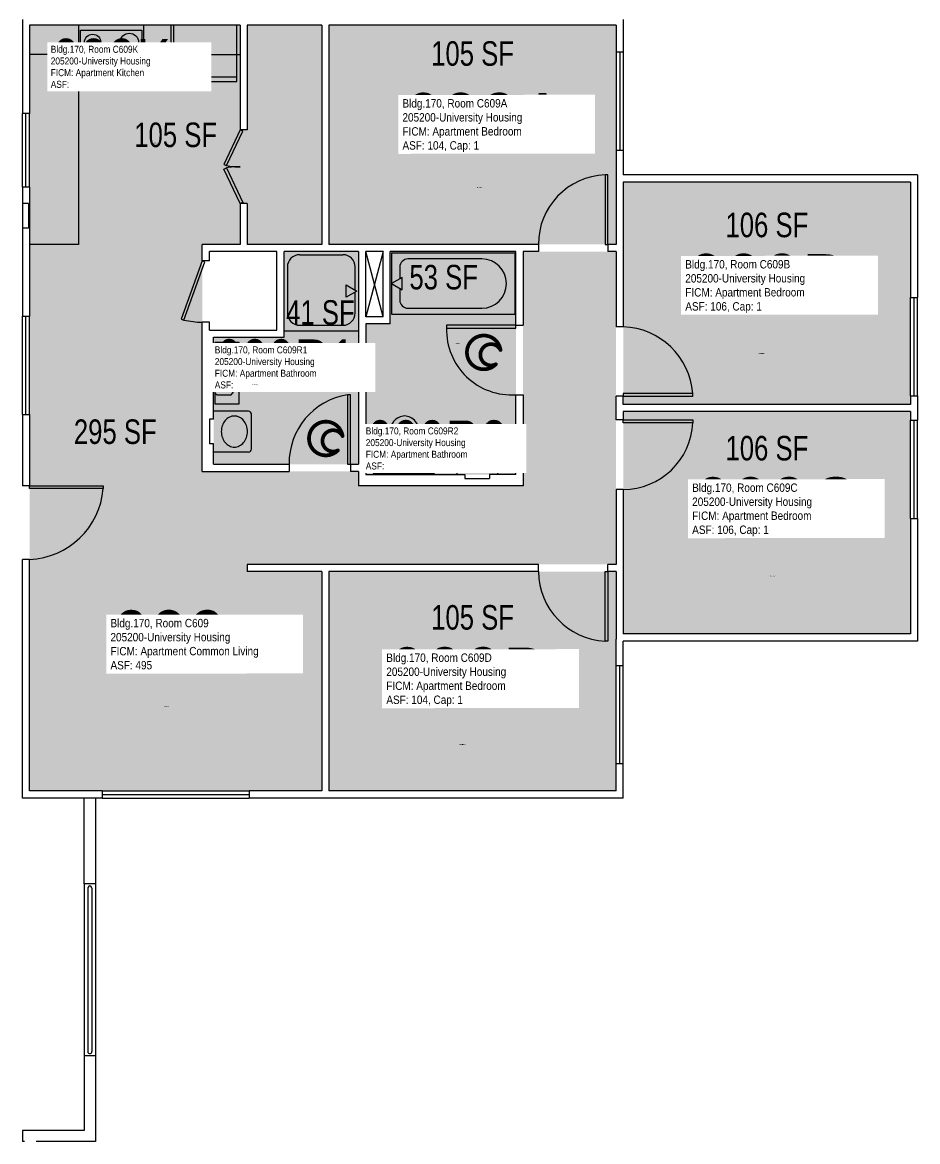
# Model space of a CAD drawing. Header units: inches. Extents: x -88 to 3171, y -86 to 1653.
# Drawn here: x 2726 to 3164, y 255 to 802 of the extents above; entities that cross this region are included whole.
import ezdxf
from ezdxf.enums import TextEntityAlignment as Align

# ---------------------------------------------------------------- set-up
doc = ezdxf.new("R2010")
doc.units = ezdxf.units.IN
doc.header["$LTSCALE"] = 10
doc.header["$MEASUREMENT"] = 0
doc.layers.get('0').update_dxf_attribs({"linetype": 'CONTINUOUS'})
for name, color, linetype in [('A-DOOR', 2, 'CONTINUOUS'), ('A-FLOR', 3, 'CONTINUOUS'), ('A-GLAZ', 1, 'CONTINUOUS'), ('A-IDEN-ICON', 4, 'CONTINUOUS'), ('A-IDEN-RNUM', 7, 'CONTINUOUS'), ('A-IDEN-SNUM', 4, 'CONTINUOUS'), ('A-IDEN-VNUM', 4, 'CONTINUOUS'), ('A-WALL', 5, 'CONTINUOUS'), ('AREA-TEXT', 3, 'CONTINUOUS'), ('Rooms-Category-Color', 7, 'CONTINUOUS'), ('Rooms-College-Color', 7, 'CONTINUOUS'), ('Rooms-Department-Color', 7, 'CONTINUOUS'), ('Rooms-Division-Color', 7, 'CONTINUOUS'), ('Rooms-Information', 7, 'CONTINUOUS')]:
    doc.layers.add(name, color=color, linetype=linetype)
doc.styles.add('CP_AREA', font='arial.ttf', dxfattribs={"height": 15})
doc.styles.add('CP_ROOMSNUMBER', font='arial.ttf', dxfattribs={"height": 1})
doc.styles.add('CP_ROOMVNUMBER', font='arial.ttf', dxfattribs={"width": 0.85, "height": 0.075})

# ---------------------------------------------------------------- blocks, each defined once
blk = doc.blocks.new('CPBATH')
at = {"color": 0, "linetype": 'ByBlock', "const_width": 0.0127}
for points in [[(0.0571, 0.0168, 0.861492), (-0.0551, 0, 1)], [(0.0571, 0.0168, 0.729002), (-0.0084, -0.0042, 1)], [(-0.0551, 0, 0.726902), (0.0487, -0.0337, 1)], [(-0.0084, -0.0042, 0.609468), (0.0487, -0.0337, 1)]]:
    blk.add_lwpolyline(points, format="xyb", dxfattribs=at)
at = {"color": 0, "linetype": 'ByBlock', "const_width": 0.00637}
for points in [[(0.0544, 0.0152, 1), (0.0599, 0.0184, 1)], [(0.0459, -0.0353, 1), (0.0515, -0.0321, 1)]]:
    blk.add_lwpolyline(points, format="xyb", close=True, dxfattribs=at)

msp = doc.modelspace()

# ---------------------------------------------------------------- hatches: boundary and pattern name
at = {"layer": 'Rooms-Category-Color', "true_color": 0x728ef3}
for points in [[(2832.2, 693.27), (2729.2, 693.27), (2729.2, 800.52), (2832.2, 800.52), (2832.2, 749.27), (2835.7, 749.27), (2835.7, 800.52), (2872.2, 800.52), (2872.2, 693.27), (2835.7, 693.27), (2835.7, 713.27), (2832.2, 713.27)], [(2875.7, 693.27), (2875.7, 800.52), (3016.2, 800.52), (3016.2, 693.27)], [(3019.7, 615.02), (3019.7, 723.77), (3160.2, 723.77), (3160.2, 615.02)], [(3016.2, 689.77), (3016.2, 536.77), (2835.7, 536.77), (2835.7, 533.27), (2872.2, 533.27), (2872.2, 426.02), (2729.2, 426.02), (2729.2, 693.27), (2813.7, 693.27), (2813.7, 582.27), (2890.2, 582.27), (2890.2, 575.27), (2970.7, 575.27), (2970.7, 689.77)], [(2819.28, 647.9), (2853.78, 647.9), (2853.78, 689.77), (2890.2, 689.77), (2890.2, 585.77), (2819.2, 585.77)], [(2967.2, 689.77), (2967.2, 580.77), (2893.7, 580.77), (2893.78, 654.4), (2905.78, 654.4), (2905.78, 689.77)], [(3019.7, 502.77), (3019.7, 611.52), (3160.2, 611.52), (3160.2, 502.77)], [(2875.7, 426.02), (2875.7, 533.27), (3016.2, 533.27), (3016.2, 426.02)]]:
    msp.add_hatch(color=171, dxfattribs=at).paths.add_polyline_path(points)
at = {"layer": 'Rooms-College-Color', "true_color": 0xadadad}
for points in [[(2832.2, 693.27), (2729.2, 693.27), (2729.2, 800.52), (2832.2, 800.52), (2832.2, 749.27), (2835.7, 749.27), (2835.7, 800.52), (2872.2, 800.52), (2872.2, 693.27), (2835.7, 693.27), (2835.7, 713.27), (2832.2, 713.27)], [(2875.7, 693.27), (2875.7, 800.52), (3016.2, 800.52), (3016.2, 693.27)], [(3019.7, 615.02), (3019.7, 723.77), (3160.2, 723.77), (3160.2, 615.02)], [(3016.2, 689.77), (3016.2, 536.77), (2835.7, 536.77), (2835.7, 533.27), (2872.2, 533.27), (2872.2, 426.02), (2729.2, 426.02), (2729.2, 693.27), (2813.7, 693.27), (2813.7, 582.27), (2890.2, 582.27), (2890.2, 575.27), (2970.7, 575.27), (2970.7, 689.77)], [(2819.28, 647.9), (2853.78, 647.9), (2853.78, 689.77), (2890.2, 689.77), (2890.2, 585.77), (2819.2, 585.77)], [(2967.2, 689.77), (2967.2, 580.77), (2893.7, 580.77), (2893.78, 654.4), (2905.78, 654.4), (2905.78, 689.77)], [(3019.7, 502.77), (3019.7, 611.52), (3160.2, 611.52), (3160.2, 502.77)], [(2875.7, 426.02), (2875.7, 533.27), (3016.2, 533.27), (3016.2, 426.02)]]:
    msp.add_hatch(color=253, dxfattribs=at).paths.add_polyline_path(points)
at = {"layer": 'Rooms-Department-Color', "true_color": 0x604aed}
for points in [[(2832.2, 693.27), (2729.2, 693.27), (2729.2, 800.52), (2832.2, 800.52), (2832.2, 749.27), (2835.7, 749.27), (2835.7, 800.52), (2872.2, 800.52), (2872.2, 693.27), (2835.7, 693.27), (2835.7, 713.27), (2832.2, 713.27)], [(2875.7, 693.27), (2875.7, 800.52), (3016.2, 800.52), (3016.2, 693.27)], [(3019.7, 615.02), (3019.7, 723.77), (3160.2, 723.77), (3160.2, 615.02)], [(3016.2, 689.77), (3016.2, 536.77), (2835.7, 536.77), (2835.7, 533.27), (2872.2, 533.27), (2872.2, 426.02), (2729.2, 426.02), (2729.2, 693.27), (2813.7, 693.27), (2813.7, 582.27), (2890.2, 582.27), (2890.2, 575.27), (2970.7, 575.27), (2970.7, 689.77)], [(2819.28, 647.9), (2853.78, 647.9), (2853.78, 689.77), (2890.2, 689.77), (2890.2, 585.77), (2819.2, 585.77)], [(2967.2, 689.77), (2967.2, 580.77), (2893.7, 580.77), (2893.78, 654.4), (2905.78, 654.4), (2905.78, 689.77)], [(3019.7, 502.77), (3019.7, 611.52), (3160.2, 611.52), (3160.2, 502.77)], [(2875.7, 426.02), (2875.7, 533.27), (3016.2, 533.27), (3016.2, 426.02)]]:
    msp.add_hatch(color=173, dxfattribs=at).paths.add_polyline_path(points)
at = {"layer": 'Rooms-Division-Color', "true_color": 0x604aed}
for points in [[(2832.2, 693.27), (2729.2, 693.27), (2729.2, 800.52), (2832.2, 800.52), (2832.2, 749.27), (2835.7, 749.27), (2835.7, 800.52), (2872.2, 800.52), (2872.2, 693.27), (2835.7, 693.27), (2835.7, 713.27), (2832.2, 713.27)], [(2875.7, 693.27), (2875.7, 800.52), (3016.2, 800.52), (3016.2, 693.27)], [(3019.7, 615.02), (3019.7, 723.77), (3160.2, 723.77), (3160.2, 615.02)], [(3016.2, 689.77), (3016.2, 536.77), (2835.7, 536.77), (2835.7, 533.27), (2872.2, 533.27), (2872.2, 426.02), (2729.2, 426.02), (2729.2, 693.27), (2813.7, 693.27), (2813.7, 582.27), (2890.2, 582.27), (2890.2, 575.27), (2970.7, 575.27), (2970.7, 689.77)], [(2819.28, 647.9), (2853.78, 647.9), (2853.78, 689.77), (2890.2, 689.77), (2890.2, 585.77), (2819.2, 585.77)], [(2967.2, 689.77), (2967.2, 580.77), (2893.7, 580.77), (2893.78, 654.4), (2905.78, 654.4), (2905.78, 689.77)], [(3019.7, 502.77), (3019.7, 611.52), (3160.2, 611.52), (3160.2, 502.77)], [(2875.7, 426.02), (2875.7, 533.27), (3016.2, 533.27), (3016.2, 426.02)]]:
    msp.add_hatch(color=173, dxfattribs=at).paths.add_polyline_path(points)

# ---------------------------------------------------------------- linework, layer by layer
for p, q in [((2753.2, 800.52, 0.03), (2753.2, 693.27, 0.03)), ((2785.06, 776.52, 0.03), (2785.06, 800.52, 0.03)), ((2798.57, 776.52, 0.03), (2798.57, 800.52, 0.03)), ((2799.57, 800.52, 0.03), (2799.57, 773.02, 0.03)), ((2830.57, 800.52, 0.03), (2799.57, 800.52, 0.03)), ((2830.57, 773.02, 0.03), (2830.57, 800.52, 0.03)), ((2754.06, 772.11, 0.03), (2754.06, 798.11, 0.03)), ((2754.06, 798.11, 0.03), (2784.06, 798.11, 0.03)), ((2784.06, 798.11, 0.03), (2784.06, 772.11, 0.03)), ((2750.82, 786.11, 0.03), (2729.2, 786.11, 0.03)), ((2750.82, 786.11, 0.03), (2750.82, 782.11, 0.03)), ((2786.82, 786.11, 0.03), (2786.82, 782.11, 0.03)), ((2786.82, 786.11, 0.03), (2832.2, 786.11, 0.03)), ((2786.82, 782.11, 0.03), (2750.82, 782.11, 0.03)), ((2784.06, 772.11, 0.03), (2754.06, 772.11, 0.03)), ((2798.57, 776.52, 0.03), (2785.06, 776.52, 0.03)), ((2799.57, 775.27, 0.03), (2830.57, 775.27, 0.03)), ((2799.57, 773.02, 0.03), (2830.57, 773.02, 0.03)), ((2753.2, 693.27, 0.03), (2729.2, 693.27, 0.03)), ((2861.36, 688.27, 0.03), (2882.53, 688.27, 0.03)), ((2906.32, 689.15, 0.03), (2906.32, 659.15, 0.03)), ((2906.32, 689.15, 0.03), (2966.57, 689.15, 0.03)), ((2950.5, 686.2, 0.03), (2914.35, 686.2, 0.03)), ((2966.57, 689.15, 0.03), (2966.57, 659.15, 0.03)), ((2855.36, 682.27, 0.03), (2855.36, 659.77, 0.03)), ((2888.53, 670.96, 0.03), (2888.53, 682.27, 0.03)), ((2910.34, 682.18, 0.03), (2910.34, 676.47, 0.03)), ((2884.1, 673.52, 0.03), (2889.3, 670.52, 0.03)), ((2884.1, 667.52, 0.03), (2884.1, 673.52, 0.03)), ((2911.52, 677.15, 0.03), (2906.32, 674.15, 0.03)), ((2906.32, 674.15, 0.03), (2911.52, 671.15, 0.03)), ((2911.52, 671.15, 0.03), (2911.52, 677.15, 0.03)), ((2889.3, 670.52, 0.03), (2884.1, 667.52, 0.03)), ((2888.53, 659.77, 0.03), (2888.53, 670.08, 0.03)), ((2910.34, 671.83, 0.03), (2910.34, 666.11, 0.03)), ((2906.32, 659.15, 0.03), (2966.57, 659.15, 0.03)), ((2914.35, 662.1, 0.03), (2950.5, 662.1, 0.03)), ((2861.36, 653.77, 0.03), (2882.53, 653.77, 0.03)), ((2890.2, 650.9, 0.03), (2853.7, 650.9, 0.03)), ((2819.8, 645.27, 0.03), (2819.8, 615.27, 0.03)), ((2831.8, 645.27, 0.03), (2819.8, 645.27, 0.03)), ((2820.8, 640.77, 0.03), (2819.8, 639.77, 0.03)), ((2827.8, 640.77, 0.03), (2820.8, 640.77, 0.03)), ((2828.8, 639.77, 0.03), (2827.8, 640.77, 0.03)), ((2831.8, 615.27, 0.03), (2831.8, 645.27, 0.03)), ((2819.8, 639.77, 0.03), (2819.8, 620.77, 0.03)), ((2827.81, 632.83, 0.03), (2828.8, 636.27, 0.03)), ((2828.8, 636.27, 0.03), (2828.8, 639.77, 0.03)), ((2827.8, 627.77, 0.03), (2827.8, 632.71, 0.03)), ((2828.8, 624.27, 0.03), (2827.8, 627.77, 0.03)), ((2828.8, 620.95, 0.03), (2828.8, 624.27, 0.03)), ((2819.8, 620.77, 0.03), (2820.8, 619.77, 0.03)), ((2820.8, 619.77, 0.03), (2827.8, 619.77, 0.03)), ((2827.8, 619.77, 0.03), (2828.67, 620.65, 0.03)), ((2819.8, 615.27, 0.03), (2831.8, 615.27, 0.03)), ((2836.32, 611.77, 0.03), (2819.2, 611.77, 0.03)), ((2837.82, 593.27, 0.03), (2837.82, 610.27, 0.03)), ((2938.2, 597.9, 0.03), (2938.2, 580.77, 0.03)), ((2956.7, 599.4, 0.03), (2939.7, 599.4, 0.03)), ((2958.2, 597.9, 0.03), (2958.2, 580.77, 0.03)), ((2836.32, 591.77, 0.03), (2819.2, 591.77, 0.03)), ((2927.32, 593.4, 0.03), (2897.32, 593.4, 0.03)), ((2897.32, 593.4, 0.03), (2897.32, 581.4, 0.03)), ((2927.32, 581.4, 0.03), (2927.32, 593.4, 0.03)), ((2902.2, 589.22, 0.03), (2902.2, 582.4, 0.03)), ((2903.2, 590.4, 0.03), (2902.32, 589.52, 0.03)), ((2906.7, 590.4, 0.03), (2903.2, 590.4, 0.03)), ((2910.14, 589.41, 0.03), (2906.7, 590.4, 0.03)), ((2915.14, 589.4, 0.03), (2910.25, 589.4, 0.03)), ((2918.7, 590.4, 0.03), (2915.25, 589.41, 0.03)), ((2922.02, 590.4, 0.03), (2918.7, 590.4, 0.03)), ((2923.2, 589.4, 0.03), (2922.32, 590.27, 0.03)), ((2923.2, 582.4, 0.03), (2923.2, 589.4, 0.03)), ((2897.32, 581.4, 0.03), (2927.32, 581.4, 0.03)), ((2902.2, 582.4, 0.03), (2903.2, 581.4, 0.03)), ((2903.2, 581.4, 0.03), (2922.2, 581.4, 0.03)), ((2922.2, 581.4, 0.03), (2923.2, 582.4, 0.03))]:
    msp.add_line(p, q)
for centre, radius in [((2760.06, 792.11, 0.03), 4), ((2778.06, 792.11, 0.03), 4.5), ((2760.06, 778.11, 0.03), 4.5), ((2778.06, 778.11, 0.03), 4)]:
    msp.add_circle(centre, radius)
for centre, radius, start, end in [((2861.36, 682.27, 0.03), 6, 90, 180), ((2882.53, 682.27, 0.03), 6, 360, 90), ((2914.35, 682.18, 0.03), 4.02, 90, 180), ((2950.5, 674.15, 0.03), 12.05, 270, 90), ((2914.35, 666.11, 0.03), 4.02, 180, 270), ((2861.36, 659.77, 0.03), 6, 180, 270), ((2882.53, 659.77, 0.03), 6, 270, 360), ((2837.05, 629.56, 0.03), 7.89, 129.4725, 153.2988), ((2837.96, 628.45, 0.03), 9.33, 108.8354, 129.4725), ((2838.56, 626.69, 0.03), 11.18, 90, 108.8354), ((2839.12, 629.34, 0.03), 8.55, 71.1646, 93.7754), ((2838.58, 627.74, 0.03), 10.24, 50.5275, 71.1646), ((2840.08, 629.56, 0.03), 7.89, 26.7012, 50.5275), ((2828.21, 632.71, 0.03), 0.418, 164.0546, 180), ((2835.63, 630.27, 0.03), 6.3, 153.2988, 180), ((2835.63, 630.27, 0.03), 6.3, 180, 206.7012), ((2841.49, 630.27, 0.03), 6.3, 360, 26.7012), ((2841.49, 630.27, 0.03), 6.3, 333.2988, 360), ((2837.05, 630.98, 0.03), 7.89, 206.7012, 230.5275), ((2837.96, 632.1, 0.03), 9.33, 230.5275, 251.1646), ((2839.16, 632.1, 0.03), 9.33, 288.8354, 309.4725), ((2840.08, 630.98, 0.03), 7.89, 309.4725, 333.2988), ((2828.38, 620.95, 0.03), 0.418, 315, 360), ((2838.56, 633.85, 0.03), 11.18, 251.1646, 270), ((2838.56, 633.85, 0.03), 11.18, 270, 288.8354), ((2829.94, 602.9, 0.03), 6.59, 116.1916, 139.8991), ((2829.42, 603.95, 0.03), 5.42, 90, 116.1916), ((2829.42, 603.95, 0.03), 5.42, 63.8084, 90), ((2828.9, 602.9, 0.03), 6.59, 40.1009, 63.8084), ((2836.32, 610.27, 0.03), 1.5, 360, 90), ((2913.41, 601.68, 0.03), 7.89, 116.7012, 140.5275), ((2912.7, 603.09, 0.03), 6.3, 90, 116.7012), ((2912.7, 603.09, 0.03), 6.3, 63.2988, 90), ((2911.98, 601.68, 0.03), 7.89, 39.4725, 63.2988), ((2832.02, 601.77, 0.03), 9, 160.7706, 180), ((2830.75, 602.22, 0.03), 7.65, 139.8991, 160.7706), ((2828.09, 602.22, 0.03), 7.65, 19.2294, 40.1009), ((2826.82, 601.77, 0.03), 9, 360, 19.2294), ((2913.62, 600.73, 0.03), 8.55, 161.1646, 183.7754), ((2915.23, 600.18, 0.03), 10.24, 140.5275, 161.1646), ((2910.87, 600.76, 0.03), 9.33, 18.8354, 39.4725), ((2909.12, 600.16, 0.03), 11.18, 360, 18.8354), ((2832.02, 601.77, 0.03), 9, 180, 199.2294), ((2830.75, 601.33, 0.03), 7.65, 199.2294, 220.1009), ((2828.09, 601.33, 0.03), 7.65, 319.8991, 340.7706), ((2826.82, 601.77, 0.03), 9, 340.7706, 360), ((2916.27, 600.16, 0.03), 11.18, 180, 198.8354), ((2909.12, 600.16, 0.03), 11.18, 341.1646, 360), ((2939.7, 597.9, 0.03), 1.5, 90, 180), ((2947.75, 589.67, 0.03), 7.65, 109.2294, 130.1009), ((2948.2, 588.4, 0.03), 9, 90, 109.2294), ((2948.2, 588.4, 0.03), 9, 70.7706, 90), ((2948.64, 589.67, 0.03), 7.65, 49.8991, 70.7706), ((2956.7, 597.9, 0.03), 1.5, 360, 90), ((2829.94, 600.65, 0.03), 6.59, 220.1009, 243.8084), ((2829.42, 599.59, 0.03), 5.42, 243.8084, 270), ((2829.42, 599.59, 0.03), 5.42, 270, 296.1916), ((2828.9, 600.65, 0.03), 6.59, 296.1916, 319.8991), ((2836.32, 593.27, 0.03), 1.5, 270, 360), ((2914.52, 599.57, 0.03), 9.33, 198.8354, 219.4725), ((2913.41, 598.65, 0.03), 7.89, 219.4725, 243.2988), ((2912.7, 597.23, 0.03), 6.3, 243.2988, 270), ((2912.7, 597.23, 0.03), 6.3, 270, 296.7012), ((2911.98, 598.65, 0.03), 7.89, 296.7012, 320.5275), ((2910.87, 599.57, 0.03), 9.33, 320.5275, 341.1646), ((2946.01, 591, 0.03), 5.42, 153.8084, 180), ((2947.07, 590.48, 0.03), 6.59, 130.1009, 153.8084), ((2949.32, 590.48, 0.03), 6.59, 26.1916, 49.8991), ((2950.38, 591, 0.03), 5.42, 360, 26.1916), ((2902.61, 589.22, 0.03), 0.418, 135, 180), ((2910.25, 589.82, 0.03), 0.418, 254.0546, 270), ((2915.14, 589.82, 0.03), 0.418, 270, 285.9454), ((2922.02, 589.98, 0.03), 0.418, 45, 90), ((2946.01, 591, 0.03), 5.42, 180, 206.1916), ((2947.07, 591.52, 0.03), 6.59, 206.1916, 229.8991), ((2947.75, 592.33, 0.03), 7.65, 229.8991, 250.7706), ((2948.64, 592.33, 0.03), 7.65, 289.2294, 310.1009), ((2949.32, 591.52, 0.03), 6.59, 310.1009, 333.8084), ((2950.38, 591, 0.03), 5.42, 333.8084, 360), ((2948.2, 593.6, 0.03), 9, 250.7706, 270), ((2948.2, 593.6, 0.03), 9, 270, 289.2294)]:
    msp.add_arc(centre, radius, start, end)
at = {"layer": 'A-DOOR'}
for p, q in [((2832.2, 749.27, 0.03), (2824.32, 732.43, 0.03)), ((2825.6, 731.83, 0.03), (2833.48, 748.67, 0.03)), ((2833.48, 748.67, 0.03), (2832.2, 749.27, 0.03)), ((2824.32, 732.43, 0.03), (2825.6, 731.83, 0.03)), ((2824.32, 730.12, 0.03), (2825.6, 730.72, 0.03)), ((2832.2, 713.27, 0.03), (2824.32, 730.12, 0.03)), ((2825.6, 730.72, 0.03), (2833.48, 713.87, 0.03)), ((3010.78, 727.27, 0.03), (3010.78, 693.27, 0.03)), ((3012.2, 727.27, 0.03), (3010.78, 727.27, 0.03)), ((3012.2, 693.27, 0.03), (3012.2, 727.27, 0.03)), ((2833.48, 713.87, 0.03), (2832.2, 713.27, 0.03)), ((3010.78, 693.27, 0.03), (3012.2, 693.27, 0.03)), ((2813.7, 685.27, 0.03), (2803.4, 656.79, 0.03)), ((2804.72, 656.31, 0.03), (2815.02, 684.79, 0.03)), ((2815.02, 684.79, 0.03), (2813.7, 685.27, 0.03)), ((2803.4, 656.79, 0.03), (2804.72, 656.31, 0.03)), ((2933.2, 653.77, 0.03), (2933.2, 652.36, 0.03)), ((2967.2, 653.77, 0.03), (2933.2, 653.77, 0.03)), ((2933.2, 652.36, 0.03), (2967.2, 652.36, 0.03)), ((2967.2, 652.36, 0.03), (2967.2, 653.77, 0.03)), ((2884.78, 619.77, 0.03), (2884.78, 585.77, 0.03)), ((2886.2, 619.77, 0.03), (2884.78, 619.77, 0.03)), ((2886.2, 585.77, 0.03), (2886.2, 619.77, 0.03)), ((3053.7, 620.44, 0.03), (3019.7, 620.44, 0.03)), ((3019.7, 620.44, 0.03), (3019.7, 619.02, 0.03)), ((3019.7, 619.02, 0.03), (3053.7, 619.02, 0.03)), ((3053.7, 619.02, 0.03), (3053.7, 620.44, 0.03)), ((3019.7, 607.52, 0.03), (3053.7, 607.52, 0.03)), ((3019.7, 606.11, 0.03), (3019.7, 607.52, 0.03)), ((3053.7, 606.11, 0.03), (3019.7, 606.11, 0.03)), ((3053.7, 607.52, 0.03), (3053.7, 606.11, 0.03)), ((2884.78, 585.77, 0.03), (2886.2, 585.77, 0.03)), ((2729.2, 575.27, 0.03), (2765.2, 575.27, 0.03)), ((2729.2, 573.86, 0.03), (2729.2, 575.27, 0.03)), ((2765.2, 575.27, 0.03), (2765.2, 573.86, 0.03)), ((2765.2, 573.86, 0.03), (2729.2, 573.86, 0.03)), ((3010.78, 499.27, 0.03), (3010.78, 533.27, 0.03)), ((3010.78, 533.27, 0.03), (3012.2, 533.27, 0.03)), ((3012.2, 533.27, 0.03), (3012.2, 499.27, 0.03)), ((3012.2, 499.27, 0.03), (3010.78, 499.27, 0.03))]:
    msp.add_line(p, q, dxfattribs=at)
for centre, radius, start, end in [((2831.03, 756.95, 0.03), 25.7, 257.7951, 272.6003), ((2831.03, 705.6, 0.03), 25.7, 87.3997, 102.2049), ((3011.96, 693.53, 0.03), 33.77, 92.005, 180.4328), ((2814.62, 701.81, 0.03), 46.56, 257.7303, 268.8634), ((2965.07, 651.59, 0.03), 31.88, 178.6169, 273.8208), ((3018.38, 617.61, 0.03), 35.43, 4.5723, 87.8654), ((2890.04, 586.33, 0.03), 33.85, 98.9487, 180.9447), ((3019.74, 607.5, 0.03), 33.98, 269.9173, 357.6449), ((2727.72, 576.84, 0.03), 37.6, 272.2523, 355.4481), ((3012.58, 533.61, 0.03), 34.38, 180.5585, 267.0038)]:
    msp.add_arc(centre, radius, start, end, dxfattribs=at)
at = {"layer": 'A-FLOR'}
for p, q in [((2902.2, 689.78, 0.03), (2893.7, 657.9, 0.03)), ((2902.2, 657.9, 0.03), (2893.7, 689.77, 0.03)), ((2757.68, 378.52, 0.07), (2757.68, 298.53, 0.07)), ((2759.68, 378.53, 0.07), (2759.68, 298.53, 0.07))]:
    msp.add_line(p, q, dxfattribs=at)
for centre, start, end in [((2758.68, 378.52, 0.07), 0.09, 180.09), ((2758.68, 298.53, 0.07), 180, 0)]:
    msp.add_arc(centre, 1, start, end, dxfattribs=at)
at = {"layer": 'A-GLAZ'}
for p, q in [((3016.2, 787.27, 0.03), (3016.2, 739.27, 0.03)), ((3017.95, 787.27, 0.03), (3017.95, 739.27, 0.03)), ((3019.7, 787.27, 0.03), (3019.7, 739.27, 0.03)), ((2725.7, 721.27, 0.03), (2725.7, 757.27, 0.03)), ((2727.45, 721.27, 0.03), (2727.45, 757.27, 0.03)), ((2729.2, 721.27, 0.03), (2729.2, 757.27, 0.03)), ((3160.2, 619.27, 0.03), (3160.2, 667.27, 0.03)), ((3161.95, 619.27, 0.03), (3161.95, 667.27, 0.03)), ((3163.7, 619.27, 0.03), (3163.7, 667.27, 0.03)), ((2725.7, 610.15, 0.03), (2725.7, 658.15, 0.03)), ((2727.45, 610.15, 0.03), (2727.45, 658.15, 0.03)), ((2729.2, 610.15, 0.03), (2729.2, 658.15, 0.03)), ((3160.2, 559.27, 0.03), (3160.2, 607.27, 0.03)), ((3161.95, 559.27, 0.03), (3161.95, 607.27, 0.03)), ((3163.7, 559.27, 0.03), (3163.7, 607.27, 0.03)), ((3016.2, 439.27, 0.03), (3016.2, 487.27, 0.03)), ((3017.95, 439.27, 0.03), (3017.95, 487.27, 0.03)), ((3019.7, 439.27, 0.03), (3019.7, 487.27, 0.03)), ((2764.7, 426.02, 0.03), (2836.7, 426.02, 0.03)), ((2764.7, 424.27, 0.03), (2836.7, 424.27, 0.03)), ((2764.7, 422.52, 0.03), (2836.7, 422.52, 0.03))]:
    msp.add_line(p, q, dxfattribs=at)
at = {"layer": 'A-WALL'}
for p, q in [((2725.7, 803.27, 0.03), (2725.7, 757.27, 0.03)), ((2832.2, 800.52, 0.03), (2729.2, 800.52, 0.03)), ((2729.2, 800.52, 0.03), (2729.2, 757.27, 0.03)), ((2832.2, 800.52, 0.03), (2832.2, 749.27, 0.03)), ((2872.2, 800.52, 0.03), (2835.7, 800.52, 0.03)), ((2835.7, 800.52, 0.03), (2835.7, 749.27, 0.03)), ((2872.2, 800.52, 0.03), (2872.2, 693.27, 0.03)), ((3016.2, 800.52, 0.03), (2875.7, 800.52, 0.03)), ((2875.7, 800.52, 0.03), (2875.7, 693.27, 0.03)), ((3016.2, 800.52, 0.03), (3016.2, 787.27, 0.03)), ((3019.7, 803.27, 0.03), (3019.7, 787.27, 0.03)), ((3019.7, 787.27, 0.03), (3016.2, 787.27, 0.03)), ((2729.2, 757.27, 0.03), (2725.7, 757.27, 0.03)), ((2835.7, 749.27, 0.03), (2832.2, 749.27, 0.03)), ((3019.7, 739.27, 0.03), (3016.2, 739.27, 0.03)), ((3016.2, 739.27, 0.03), (3016.2, 726.27, 0.03)), ((3019.7, 739.27, 0.03), (3019.7, 727.27, 0.03)), ((3016.2, 728.27, 0.03), (3016.2, 693.27, 0.03)), ((3163.7, 727.27, 0.03), (3019.7, 727.27, 0.03)), ((3160.2, 723.77, 0.03), (3019.7, 723.77, 0.03)), ((3019.7, 723.77, 0.03), (3019.7, 653.02, 0.03)), ((3160.2, 723.77, 0.03), (3160.2, 667.27, 0.03)), ((3163.7, 727.27, 0.03), (3163.7, 667.27, 0.03)), ((2729.2, 721.27, 0.03), (2725.7, 721.27, 0.03)), ((2725.7, 721.27, 0.03), (2725.7, 713.27, 0.03)), ((2729.2, 721.27, 0.03), (2729.2, 693.27, 0.03)), ((2725.7, 713.27, 0.03), (2725.7, 701.27, 0.03)), ((2728.7, 713.27, 0.03), (2725.7, 713.27, 0.03)), ((2728.7, 713.27, 0.03), (2728.7, 701.27, 0.03)), ((2835.7, 713.27, 0.03), (2832.2, 713.27, 0.03)), ((2832.2, 713.27, 0.03), (2832.2, 693.27, 0.03)), ((2835.7, 713.27, 0.03), (2835.7, 693.27, 0.03)), ((2725.7, 701.27, 0.03), (2725.7, 658.15, 0.03)), ((2728.7, 701.27, 0.03), (2725.7, 701.27, 0.03)), ((2729.2, 693.27, 0.03), (2729.2, 658.15, 0.03)), ((2813.7, 685.27, 0.03), (2813.7, 693.27, 0.03)), ((2832.2, 693.27, 0.03), (2813.7, 693.27, 0.03)), ((2817.2, 685.27, 0.03), (2817.2, 689.77, 0.03)), ((2850.2, 689.77, 0.03), (2817.2, 689.77, 0.03)), ((2872.2, 693.27, 0.03), (2835.7, 693.27, 0.03)), ((2850.2, 651.4, 0.03), (2850.2, 689.77, 0.03)), ((2853.7, 647.9, 0.03), (2853.7, 689.77, 0.03)), ((2890.2, 689.77, 0.03), (2853.7, 689.77, 0.03)), ((2978.2, 693.27, 0.03), (2875.7, 693.27, 0.03)), ((2890.2, 689.77, 0.03), (2890.2, 585.77, 0.03)), ((2893.7, 657.9, 0.03), (2893.7, 689.77, 0.03)), ((2902.2, 689.77, 0.03), (2893.7, 689.77, 0.03)), ((2902.2, 657.9, 0.03), (2902.2, 689.77, 0.03)), ((2905.7, 654.4, 0.03), (2905.7, 689.77, 0.03)), ((2967.2, 689.77, 0.03), (2905.7, 689.77, 0.03)), ((2967.2, 653.77, 0.03), (2967.2, 689.77, 0.03)), ((2970.7, 689.77, 0.03), (2970.7, 653.77, 0.03)), ((2978.2, 689.77, 0.03), (2970.7, 689.77, 0.03)), ((2978.2, 693.27, 0.03), (2978.2, 689.77, 0.03)), ((3012.2, 693.27, 0.03), (3012.2, 689.77, 0.03)), ((3016.2, 693.27, 0.03), (3012.2, 693.27, 0.03)), ((3016.2, 689.77, 0.03), (3012.2, 689.77, 0.03)), ((3016.2, 689.77, 0.03), (3016.2, 653.02, 0.03)), ((2817.2, 685.27, 0.03), (2813.7, 685.27, 0.03)), ((3160.2, 667.27, 0.03), (3163.7, 667.27, 0.03)), ((2725.7, 658.15, 0.03), (2729.2, 658.15, 0.03)), ((2902.2, 657.9, 0.03), (2893.7, 657.9, 0.03)), ((2817.2, 655.27, 0.03), (2813.7, 655.27, 0.03)), ((2813.7, 582.27, 0.03), (2813.7, 655.27, 0.03)), ((2817.2, 651.4, 0.03), (2817.2, 655.27, 0.03)), ((2893.7, 654.4, 0.03), (2893.7, 580.77, 0.03)), ((2905.7, 654.4, 0.03), (2893.7, 654.4, 0.03)), ((2967.2, 653.77, 0.03), (2970.7, 653.77, 0.03)), ((3019.7, 653.02, 0.03), (3016.2, 653.02, 0.03)), ((2817.2, 651.4, 0.03), (2850.2, 651.4, 0.03)), ((2819.2, 607.77, 0.03), (2819.2, 647.9, 0.03)), ((2819.2, 647.9, 0.03), (2853.7, 647.9, 0.03)), ((2967.2, 619.77, 0.03), (2970.7, 619.77, 0.03)), ((2967.2, 580.77, 0.03), (2967.2, 619.77, 0.03)), ((2970.7, 619.77, 0.03), (2970.7, 575.27, 0.03)), ((3019.7, 619.02, 0.03), (3016.2, 619.02, 0.03)), ((3016.2, 607.52, 0.03), (3016.2, 619.02, 0.03)), ((3019.7, 615.02, 0.03), (3019.7, 619.02, 0.03)), ((3160.2, 619.27, 0.03), (3160.2, 615.02, 0.03)), ((3160.2, 619.27, 0.03), (3163.7, 619.27, 0.03)), ((3163.7, 619.27, 0.03), (3163.7, 607.27, 0.03)), ((3160.2, 615.02, 0.03), (3019.7, 615.02, 0.03)), ((2725.7, 610.15, 0.03), (2729.2, 610.15, 0.03)), ((2725.7, 610.15, 0.03), (2725.7, 575.27, 0.03)), ((2729.2, 610.15, 0.03), (2729.2, 575.27, 0.03)), ((2819.2, 607.77, 0.03), (2817.2, 607.77, 0.03)), ((2817.2, 607.77, 0.03), (2817.2, 595.77, 0.03)), ((3019.7, 611.52, 0.03), (3019.7, 607.52, 0.03)), ((3160.2, 611.52, 0.03), (3019.7, 611.52, 0.03)), ((3160.2, 611.52, 0.03), (3160.2, 607.27, 0.03)), ((3019.7, 607.52, 0.03), (3016.2, 607.52, 0.03)), ((3160.2, 607.27, 0.03), (3163.7, 607.27, 0.03)), ((2819.2, 595.77, 0.03), (2817.2, 595.77, 0.03)), ((2819.2, 585.77, 0.03), (2819.2, 595.77, 0.03)), ((2819.2, 585.77, 0.03), (2856.2, 585.77, 0.03)), ((2856.2, 585.77, 0.03), (2856.2, 582.27, 0.03)), ((2886.2, 585.77, 0.03), (2890.2, 585.77, 0.03)), ((2886.2, 585.77, 0.03), (2886.2, 582.27, 0.03)), ((2813.7, 582.27, 0.03), (2856.2, 582.27, 0.03)), ((2890.2, 582.27, 0.03), (2886.2, 582.27, 0.03)), ((2890.2, 582.27, 0.03), (2890.2, 575.27, 0.03)), ((2893.7, 580.77, 0.03), (2942.2, 580.77, 0.03)), ((2942.2, 580.77, 0.03), (2942.2, 578.77, 0.03)), ((2967.2, 580.77, 0.03), (2954.2, 580.77, 0.03)), ((2954.2, 580.77, 0.03), (2954.2, 578.77, 0.03)), ((2729.2, 575.27, 0.03), (2725.7, 575.27, 0.03)), ((2970.7, 575.27, 0.03), (2890.2, 575.27, 0.03)), ((2942.2, 578.77, 0.03), (2954.2, 578.77, 0.03)), ((3019.7, 573.52, 0.03), (3016.2, 573.52, 0.03)), ((3016.2, 573.52, 0.03), (3016.2, 536.77, 0.03)), ((3019.7, 573.52, 0.03), (3019.7, 502.77, 0.03)), ((3160.2, 559.27, 0.03), (3160.2, 502.77, 0.03)), ((3160.2, 559.27, 0.03), (3163.7, 559.27, 0.03)), ((3163.7, 559.27, 0.03), (3163.7, 499.27, 0.03)), ((2725.7, 422.52, 0.03), (2725.7, 539.27, 0.03)), ((2729.2, 539.27, 0.03), (2725.7, 539.27, 0.03)), ((2729.2, 426.02, 0.03), (2729.2, 539.27, 0.03)), ((2835.7, 536.77, 0.03), (2835.7, 533.27, 0.03)), ((2978.2, 536.77, 0.03), (2835.7, 536.77, 0.03)), ((2978.2, 533.27, 0.03), (2978.2, 536.77, 0.03)), ((3016.2, 536.77, 0.03), (3012.2, 536.77, 0.03)), ((3012.2, 533.27, 0.03), (3012.2, 536.77, 0.03)), ((2872.2, 533.27, 0.03), (2835.7, 533.27, 0.03)), ((2872.2, 533.27, 0.03), (2872.2, 426.02, 0.03)), ((2875.7, 533.27, 0.03), (2875.7, 426.02, 0.03)), ((2978.2, 533.27, 0.03), (2875.7, 533.27, 0.03)), ((3016.2, 533.27, 0.03), (3012.2, 533.27, 0.03)), ((3016.2, 533.27, 0.03), (3016.2, 500.27, 0.03)), ((3016.2, 487.27, 0.03), (3016.2, 500.27, 0.03)), ((3160.2, 502.77, 0.03), (3019.7, 502.77, 0.03)), ((3019.7, 487.27, 0.03), (3019.7, 499.27, 0.03)), ((3163.7, 499.27, 0.03), (3019.7, 499.27, 0.03)), ((3019.7, 487.27, 0.03), (3016.2, 487.27, 0.03)), ((3016.2, 426.02, 0.03), (3016.2, 439.27, 0.03)), ((3019.7, 439.27, 0.03), (3016.2, 439.27, 0.03)), ((3019.7, 422.52, 0.03), (3019.7, 439.27, 0.03)), ((2764.7, 422.52, 0.03), (2725.7, 422.52, 0.03)), ((2764.7, 426.02, 0.03), (2729.2, 426.02, 0.03)), ((2755.94, 380.53, 0.07), (2755.95, 422.52, 0.03)), ((2761.45, 422.52, 0.03), (2761.44, 380.53, 0.07)), ((2764.7, 426.02, 0.03), (2764.7, 422.52, 0.03)), ((2836.7, 426.02, 0.03), (2836.7, 422.52, 0.03)), ((2872.2, 426.02, 0.03), (2836.7, 426.02, 0.03)), ((3019.7, 422.52, 0.03), (2836.7, 422.52, 0.03)), ((3016.2, 426.02, 0.03), (2875.7, 426.02, 0.03)), ((2755.93, 380.52, 0.07), (2755.93, 296.53, 0.07)), ((2761.44, 380.53, 0.07), (2755.94, 380.53, 0.07)), ((2761.43, 380.53, 0.07), (2761.43, 296.53, 0.07)), ((2755.93, 296.53, 0.07), (2755.92, 260, 0.09)), ((2761.44, 296.53, 0.07), (2755.93, 296.53, 0.07)), ((2761.43, 296.53, 0.07), (2761.42, 254.5, 0.09)), ((2725.7, 260.01, 0.09), (2725.69, 254.51, 0.09)), ((2755.92, 260, 0.09), (2725.7, 260.01, 0.09)), ((2726.79, 254.51, 0.09), (2725.69, 254.51, 0.09)), ((2761.42, 254.5, 0.09), (2732.37, 254.51, 0.09))]:
    msp.add_line(p, q, dxfattribs=at)

# ---------------------------------------------------------------- block references
at = {"layer": 'A-IDEN-ICON', "xscale": 143.9999999965968, "yscale": 143.9999999965968, "zscale": 143.9999999965968, "rotation": 351.2590816435935}
for p in [(2951.13, 640.54, 0.09), (2873.86, 598.43, 0.09)]:
    msp.add_blockref('CPBATH', p, dxfattribs=at)

# ---------------------------------------------------------------- texts
at = {"layer": 'A-IDEN-RNUM', "style": 'CP_ROOMSNUMBER'}
for s, rotation, p in [('0609-K0', 358.9, (2788.83, 742.7, 0.01)), ('0609-A0', 0.0494, (2948.14, 721.1, 0.04)), ('0609-R2', 358.9, (2937.69, 644.67, 0.01)), ('0609-B0', 0.0822, (3085.96, 639.77, 0.04)), ('0609-R1', 358.9, (2838.08, 624.52, 0.01)), ('0609-C0', 0.0494, (3091.38, 530.91, 0.04)), ('0609-00', 0.0822, (2794.78, 467.1, 0.04)), ('0609-D0', 0.0822, (2939.51, 448.54, -0.03))]:
    msp.add_text(s, height=0.36, rotation=rotation, dxfattribs=at).set_placement(p)
at = {"layer": 'A-IDEN-SNUM', "style": 'CP_ROOMSNUMBER'}
for s, rotation, p in [('1700C609K0', 358.9, (2788.83, 742.7, 0.01)), ('1700C609A0', 0.0494, (2948.14, 721.1, 0.04)), ('1700C609R2', 358.9, (2937.69, 644.67, 0.01)), ('1700C609B0', 0.0822, (3085.96, 639.77, 0.04)), ('1700C609R1', 358.9, (2838.08, 624.52, 0.01)), ('1700C609C0', 0.0494, (3091.38, 530.91, 0.04)), ('1700C60900', 0.0822, (2794.78, 467.1, 0.04)), ('1700C609D0', 0.0822, (2939.51, 448.54, -0.03))]:
    msp.add_text(s, height=0.36, rotation=rotation, dxfattribs=at).set_placement(p)
at = {"layer": 'A-IDEN-VNUM', "style": 'CP_ROOMVNUMBER'}
for s, width, p in [('609K', 0.75, (2739.57, 769.83, 0.01)), ('609R1', 0.7, (2819.84, 622.81, 0.01)), ('609R2', 0.7, (2893.7, 583.18, 0.01))]:
    msp.add_text(s, height=24, dxfattribs=dict(at, width=width)).set_placement(p)
at = {"layer": 'A-IDEN-VNUM', "style": 'CP_ROOMVNUMBER', "width": 0.85}
for s, rotation, p in [('609A', 0.0535, (2911.66, 738.42, 0.04)), ('609B', 0.0494, (3050.04, 659.7, 0.04)), ('609C', 0.0494, (3053.41, 550.44, 0.04)), ('609', 0.0494, (2768.81, 485.39, 0.04)), ('609D', 0.0494, (2903.77, 467.29, 0.04))]:
    msp.add_text(s, height=28.8, rotation=rotation, dxfattribs=at).set_placement(p)
at = {"layer": 'AREA-TEXT', "style": 'CP_AREA', "width": 0.75}
for s, p in [('105 SF', (2945.95, 786.68)), ('105 SF', (2800.7, 746.9)), ('106 SF', (3089.95, 702.83)), ('53 SF', (2931.81, 677.3)), ('41 SF', (2871.51, 660.03, 0.01)), ('295 SF', (2771.15, 601.71)), ('106 SF', (3089.95, 593.65)), ('105 SF', (2945.95, 510.91))]:
    msp.add_text(s, height=12, dxfattribs=at).set_placement(p, align=Align.MIDDLE_CENTER)

# ---------------------------------------------------------------- next in the draw order: texts
at = {"layer": 'Rooms-Information', "char_height": 3.4286, "width": 76.8, "attachment_point": 7, "style": 'CP_ROOMVNUMBER', "bg_fill": 3, "box_fill_scale": 1.5, "bg_fill_color": 256, "bg_fill_true_color": 13158600, "bg_fill_transparency": 0}
for s, insert in [('Bldg.170, Room C609K^M^J205200-University Housing^M^JFICM: Apartment Kitchen^M^JASF: ', (2739.57, 769.83, 0.01)), ('Bldg.170, Room C609R1^M^J205200-University Housing^M^JFICM: Apartment Bathroom^M^JASF: ', (2819.84, 622.81, 0.01)), ('Bldg.170, Room C609R2^M^J205200-University Housing^M^JFICM: Apartment Bathroom^M^JASF: ', (2893.7, 583.18, 0.01))]:
    msp.add_mtext(s, dxfattribs=dict(at, insert=insert))
at = {"layer": 'Rooms-Information', "char_height": 4.1143, "width": 92.16, "attachment_point": 7, "style": 'CP_ROOMVNUMBER', "bg_fill": 3, "box_fill_scale": 1.5, "bg_fill_color": 256, "bg_fill_true_color": 13158600, "bg_fill_transparency": 0}
for s, insert, rotation in [('Bldg.170, Room C609A^M^J205200-University Housing^M^JFICM: Apartment Bedroom^M^JASF: 104, Cap: 1', (2911.66, 738.42, 0.04), 0.0535), ('Bldg.170, Room C609B^M^J205200-University Housing^M^JFICM: Apartment Bedroom^M^JASF: 106, Cap: 1', (3050.04, 659.7, 0.04), 0.0494), ('Bldg.170, Room C609C^M^J205200-University Housing^M^JFICM: Apartment Bedroom^M^JASF: 106, Cap: 1', (3053.41, 550.44, 0.04), 0.0494), ('Bldg.170, Room C609^M^J205200-University Housing^M^JFICM: Apartment Common Living^M^JASF: 495', (2768.81, 485.39, 0.04), 0.0494), ('Bldg.170, Room C609D^M^J205200-University Housing^M^JFICM: Apartment Bedroom^M^JASF: 104, Cap: 1', (2903.77, 467.29, 0.04), 0.0494)]:
    msp.add_mtext(s, dxfattribs=dict(at, insert=insert, rotation=rotation))

doc.saveas('drawing.dxf')
